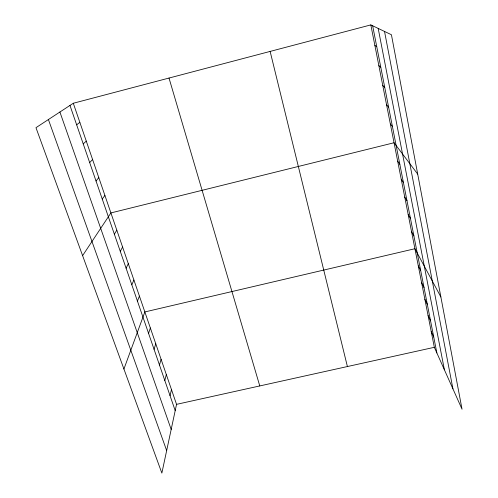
<?xml version="1.0" encoding="UTF-8"?>
<svg xmlns="http://www.w3.org/2000/svg" width="498" height="498" viewBox="0 0 498 498"><rect width="100%" height="100%" fill="white"/><g stroke="black" fill="none" stroke-linecap="round" stroke-linejoin="round"><path stroke-width="0.75" d="M73.299 103.254L176.541 404.351L161.856 473.1L35.968 127.681L73.299 103.254L370.829 24.9L391.428 34.742L462.032 409.207L434.337 347.311L370.829 24.9M170.042 395.686L171.474 389.567M164.807 380.491L166.32 374.546M159.478 365.04L161.084 359.276M154.063 349.335L155.768 343.757M148.553 333.361L150.359 327.983M123.921 369.024L144.856 311.941L414.921 248.726L440.873 296.97M137.429 301.091L139.428 296.111M131.808 284.794L133.912 280.025M126.094 268.223L128.303 263.672M120.286 251.366L122.601 247.039M114.372 234.222L116.806 230.132M82.6 255.636L110.905 212.932L394.043 142.745L417.704 174.113M102.239 199.032L104.91 195.44M96.014 180.973L98.803 177.643M89.677 162.591L92.597 159.534M83.222 143.885L86.279 141.108M76.655 124.83L79.848 122.346M176.541 404.351L434.337 347.311M374.876 45.449L376.756 46.675M378.854 65.618L380.783 67.186M382.75 85.426L384.736 87.324M386.585 104.879L388.614 107.089M390.345 123.977L392.424 126.492M397.678 161.184L399.832 164.272M401.245 179.299L403.442 182.66M404.75 197.102L406.99 200.731M408.198 214.607L410.47 218.485M411.585 231.813L413.894 235.934M418.295 265.864L420.673 270.451M421.613 282.702L424.022 287.52M424.875 299.267L427.315 304.297M428.081 315.545L430.546 320.787M431.237 331.562L433.733 336.997M48.406 119.539L166.662 450.597M59.903 112.019L171.181 429.444M69.969 105.433L175.203 410.638M169.009 78.049L259.775 385.938M270.134 51.419L347.405 366.547M372.653 25.771L436.858 352.945M378.187 28.417L444.409 369.821M384.531 31.449L452.937 388.87"/></g></svg>
